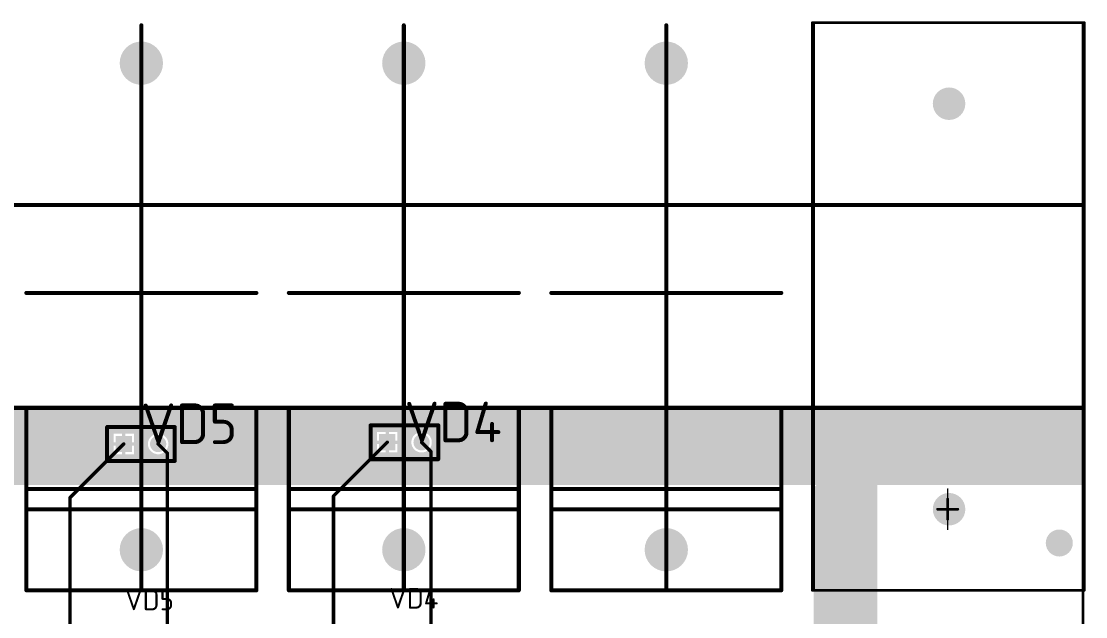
# Model space of a CAD drawing. Header units: inches. Extents: x 0 to 220, y 0 to 79.
# Drawn here: x 141.5 to 220.2, y 34.5 to 78.6 of the extents above; entities that cross this region are included whole.
import ezdxf

# ---------------------------------------------------------------- set-up
doc = ezdxf.new("R2010")
doc.units = ezdxf.units.IN
for name, color, linetype in [('Bottom Layer- Bottom', 5, 'Continuous'), ('Bottom Solder- Bot Mask', 6, 'Continuous'), ('Mechanical 1- Top Assy', 6, 'Continuous'), ('Mechanical 13', 56, 'Continuous'), ('Mechanical 4- Help', 56, 'Continuous'), ('Multi-Layer', 9, 'Continuous'), ('Top Layer- Top', 1, 'Continuous'), ('Top Overlay- Top Silk', 2, 'Continuous'), ('Top Paste- Top Paste', 8, 'Continuous'), ('Top Solder- Top Mask', 216, 'Continuous')]:
    doc.layers.add(name, color=color, linetype=linetype)
doc.styles.add('GOST type B', font='', dxfattribs={"height": 0.2})
doc.styles.get('GOST type B').set_extended_font_data('GOST type B')

# ---------------------------------------------------------------- blocks, each defined once
blk = doc.blocks.new('____________735312_010_5')
at = {"layer": 'Bottom Layer- Bottom'}
h = blk.add_hatch(color=7, dxfattribs=at)
edge = h.paths.add_edge_path()
edge.add_arc((6, 10), 1.1, 0, 360)
h = blk.add_hatch(color=7, dxfattribs=at)
edge = h.paths.add_edge_path()
edge.add_arc((36, 10), 1.1, 0, 360)
at = {"layer": 'Bottom Solder- Bot Mask'}
h = blk.add_hatch(color=7, dxfattribs=at)
edge = h.paths.add_edge_path()
edge.add_arc((6, 10), 1.202, 0, 360)
h = blk.add_hatch(color=7, dxfattribs=at)
edge = h.paths.add_edge_path()
edge.add_arc((36, 10), 1.202, 0, 360)
at = {"layer": 'Multi-Layer'}
h = blk.add_hatch(color=9, dxfattribs=at)
edge = h.paths.add_edge_path()
edge.add_arc((6, 10), 1.1, 0, 360)
h = blk.add_hatch(color=9, dxfattribs=at)
edge = h.paths.add_edge_path()
edge.add_arc((36, 10), 1.1, 0, 360)
at = {"layer": 'Top Layer- Top'}
h = blk.add_hatch(color=7, dxfattribs=at)
edge = h.paths.add_edge_path()
edge.add_arc((6, 10), 1.1, 0, 360)
h = blk.add_hatch(color=7, dxfattribs=at)
edge = h.paths.add_edge_path()
edge.add_arc((36, 10), 1.1, 0, 360)
at = {"layer": 'Top Solder- Top Mask'}
h = blk.add_hatch(color=7, dxfattribs=at)
edge = h.paths.add_edge_path()
edge.add_arc((6, 10), 1.202, 0, 360)
h = blk.add_hatch(color=7, dxfattribs=at)
edge = h.paths.add_edge_path()
edge.add_arc((36, 10), 1.202, 0, 360)
at = {"layer": 'Mechanical 1- Top Assy'}
for points in [[(0, 20, 0.2, 0.2, 0), (42, 20, 0.2, 0.2, 0)], [(0, 20, 0.2, 0.2, 0), (0, 0, 0.2, 0.2, 0)], [(42, 20, 0.2, 0.2, 0), (42, 0, 0.2, 0.2, 0)], [(0, 0, 0.2, 0.2, 0), (42, 0, 0.2, 0.2, 0)]]:
    blk.add_lwpolyline(points, format="xyseb", dxfattribs=at)
for points in [[(-0.05, 20, 0.1, 0.1, 1), (0.05, 20, 0.1, 0.1, 1)], [(-0.05, 20, 0.1, 0.1, 1), (0.05, 20, 0.1, 0.1, 1)], [(41.95, 20, 0.1, 0.1, 1), (42.05, 20, 0.1, 0.1, 1)], [(41.95, 20, 0.1, 0.1, 1), (42.05, 20, 0.1, 0.1, 1)], [(-0.05, 0, 0.1, 0.1, 1), (0.05, 0, 0.1, 0.1, 1)], [(-0.05, 0, 0.1, 0.1, 1), (0.05, 0, 0.1, 0.1, 1)], [(41.95, 0, 0.1, 0.1, 1), (42.05, 0, 0.1, 0.1, 1)], [(41.95, 0, 0.1, 0.1, 1), (42.05, 0, 0.1, 0.1, 1)]]:
    blk.add_lwpolyline(points, format="xyseb", close=True, dxfattribs=at)
blk = doc.blocks.new('________8')
at = {"layer": 'Bottom Layer- Bottom'}
h = blk.add_hatch(color=7, dxfattribs=at)
edge = h.paths.add_edge_path()
edge.add_arc((3, 8.5), 1.5, 0, 360)
h = blk.add_hatch(color=7, dxfattribs=at)
edge = h.paths.add_edge_path()
edge.add_arc((39, 8.5), 1.5, 0, 360)
at = {"layer": 'Bottom Solder- Bot Mask'}
h = blk.add_hatch(color=7, dxfattribs=at)
edge = h.paths.add_edge_path()
edge.add_arc((3, 8.5), 1.602, 0, 360)
h = blk.add_hatch(color=7, dxfattribs=at)
edge = h.paths.add_edge_path()
edge.add_arc((39, 8.5), 1.602, 0, 360)
at = {"layer": 'Multi-Layer'}
h = blk.add_hatch(color=9, dxfattribs=at)
edge = h.paths.add_edge_path()
edge.add_arc((3, 8.5), 1.5, 0, 360)
h = blk.add_hatch(color=9, dxfattribs=at)
edge = h.paths.add_edge_path()
edge.add_arc((39, 8.5), 1.5, 0, 360)
at = {"layer": 'Top Layer- Top'}
h = blk.add_hatch(color=7, dxfattribs=at)
edge = h.paths.add_edge_path()
edge.add_arc((3, 8.5), 1.5, 0, 360)
h = blk.add_hatch(color=7, dxfattribs=at)
edge = h.paths.add_edge_path()
edge.add_arc((39, 8.5), 1.5, 0, 360)
at = {"layer": 'Top Solder- Top Mask'}
h = blk.add_hatch(color=7, dxfattribs=at)
edge = h.paths.add_edge_path()
edge.add_arc((3, 8.5), 1.602, 0, 360)
h = blk.add_hatch(color=7, dxfattribs=at)
edge = h.paths.add_edge_path()
edge.add_arc((39, 8.5), 1.602, 0, 360)
at = {"layer": 'Mechanical 1- Top Assy'}
for points in [[(22, 17, 0.3, 0.3, 0), (22, 0, 0.3, 0.3, 0)], [(0.1, 8.5, 0.3, 0.3, 0), (41.8, 8.5, 0.3, 0.3, 0)]]:
    blk.add_lwpolyline(points, format="xyseb", dxfattribs=at)
for points in [[(21.925, 17, 0.15, 0.15, 1), (22.075, 17, 0.15, 0.15, 1)], [(0.025, 8.5, 0.15, 0.15, 1), (0.175, 8.5, 0.15, 0.15, 1)], [(41.725, 8.5, 0.15, 0.15, 1), (41.875, 8.5, 0.15, 0.15, 1)], [(21.925, 0, 0.15, 0.15, 1), (22.075, 0, 0.15, 0.15, 1)]]:
    blk.add_lwpolyline(points, format="xyseb", close=True, dxfattribs=at)
at = {"layer": 'Top Overlay- Top Silk'}
for points in [[(0, 17, 0.3, 0.3, 0), (13.35, 17, 0.3, 0.3, 0)], [(0, 17, 0.3, 0.3, 0), (0, 0, 0.3, 0.3, 0)], [(6, 17, 0.3, 0.3, 0), (6, 0, 0.3, 0.3, 0)], [(7.5, 17, 0.3, 0.3, 0), (7.5, 0, 0.3, 0.3, 0)], [(0, 0, 0.3, 0.3, 0), (13.35, 0, 0.3, 0.3, 0)]]:
    blk.add_lwpolyline(points, format="xyseb", dxfattribs=at)
for points in [[(-0.075, 17, 0.15, 0.15, 1), (0.075, 17, 0.15, 0.15, 1)], [(-0.075, 17, 0.15, 0.15, 1), (0.075, 17, 0.15, 0.15, 1)], [(5.925, 17, 0.15, 0.15, 1), (6.075, 17, 0.15, 0.15, 1)], [(7.425, 17, 0.15, 0.15, 1), (7.575, 17, 0.15, 0.15, 1)], [(13.275, 17, 0.15, 0.15, 1), (13.425, 17, 0.15, 0.15, 1)], [(-0.075, 0, 0.15, 0.15, 1), (0.075, 0, 0.15, 0.15, 1)], [(-0.075, 0, 0.15, 0.15, 1), (0.075, 0, 0.15, 0.15, 1)], [(5.925, 0, 0.15, 0.15, 1), (6.075, 0, 0.15, 0.15, 1)], [(7.425, 0, 0.15, 0.15, 1), (7.575, 0, 0.15, 0.15, 1)], [(13.275, 0, 0.15, 0.15, 1), (13.425, 0, 0.15, 0.15, 1)]]:
    blk.add_lwpolyline(points, format="xyseb", close=True, dxfattribs=at)
blk = doc.blocks.new('________9')
at = {"layer": 'Bottom Layer- Bottom'}
h = blk.add_hatch(color=7, dxfattribs=at)
edge = h.paths.add_edge_path()
edge.add_arc((3, 8.5), 1.5, 0, 360)
h = blk.add_hatch(color=7, dxfattribs=at)
edge = h.paths.add_edge_path()
edge.add_arc((39, 8.5), 1.5, 0, 360)
at = {"layer": 'Bottom Solder- Bot Mask'}
h = blk.add_hatch(color=7, dxfattribs=at)
edge = h.paths.add_edge_path()
edge.add_arc((3, 8.5), 1.602, 0, 360)
h = blk.add_hatch(color=7, dxfattribs=at)
edge = h.paths.add_edge_path()
edge.add_arc((39, 8.5), 1.602, 0, 360)
at = {"layer": 'Multi-Layer'}
h = blk.add_hatch(color=9, dxfattribs=at)
edge = h.paths.add_edge_path()
edge.add_arc((3, 8.5), 1.5, 0, 360)
h = blk.add_hatch(color=9, dxfattribs=at)
edge = h.paths.add_edge_path()
edge.add_arc((39, 8.5), 1.5, 0, 360)
at = {"layer": 'Top Layer- Top'}
h = blk.add_hatch(color=7, dxfattribs=at)
edge = h.paths.add_edge_path()
edge.add_arc((3, 8.5), 1.5, 0, 360)
h = blk.add_hatch(color=7, dxfattribs=at)
edge = h.paths.add_edge_path()
edge.add_arc((39, 8.5), 1.5, 0, 360)
at = {"layer": 'Top Solder- Top Mask'}
h = blk.add_hatch(color=7, dxfattribs=at)
edge = h.paths.add_edge_path()
edge.add_arc((3, 8.5), 1.602, 0, 360)
h = blk.add_hatch(color=7, dxfattribs=at)
edge = h.paths.add_edge_path()
edge.add_arc((39, 8.5), 1.602, 0, 360)
at = {"layer": 'Mechanical 1- Top Assy'}
for points in [[(22, 17, 0.3, 0.3, 0), (22, 0, 0.3, 0.3, 0)], [(0.1, 8.5, 0.3, 0.3, 0), (41.8, 8.5, 0.3, 0.3, 0)]]:
    blk.add_lwpolyline(points, format="xyseb", dxfattribs=at)
for points in [[(21.925, 17, 0.15, 0.15, 1), (22.075, 17, 0.15, 0.15, 1)], [(0.025, 8.5, 0.15, 0.15, 1), (0.175, 8.5, 0.15, 0.15, 1)], [(41.725, 8.5, 0.15, 0.15, 1), (41.875, 8.5, 0.15, 0.15, 1)], [(21.925, 0, 0.15, 0.15, 1), (22.075, 0, 0.15, 0.15, 1)]]:
    blk.add_lwpolyline(points, format="xyseb", close=True, dxfattribs=at)
at = {"layer": 'Top Overlay- Top Silk'}
for points in [[(0, 17, 0.3, 0.3, 0), (13.35, 17, 0.3, 0.3, 0)], [(0, 17, 0.3, 0.3, 0), (0, 0, 0.3, 0.3, 0)], [(6, 17, 0.3, 0.3, 0), (6, 0, 0.3, 0.3, 0)], [(7.5, 17, 0.3, 0.3, 0), (7.5, 0, 0.3, 0.3, 0)], [(0, 0, 0.3, 0.3, 0), (13.35, 0, 0.3, 0.3, 0)]]:
    blk.add_lwpolyline(points, format="xyseb", dxfattribs=at)
for points in [[(-0.075, 17, 0.15, 0.15, 1), (0.075, 17, 0.15, 0.15, 1)], [(-0.075, 17, 0.15, 0.15, 1), (0.075, 17, 0.15, 0.15, 1)], [(5.925, 17, 0.15, 0.15, 1), (6.075, 17, 0.15, 0.15, 1)], [(7.425, 17, 0.15, 0.15, 1), (7.575, 17, 0.15, 0.15, 1)], [(13.275, 17, 0.15, 0.15, 1), (13.425, 17, 0.15, 0.15, 1)], [(-0.075, 0, 0.15, 0.15, 1), (0.075, 0, 0.15, 0.15, 1)], [(-0.075, 0, 0.15, 0.15, 1), (0.075, 0, 0.15, 0.15, 1)], [(5.925, 0, 0.15, 0.15, 1), (6.075, 0, 0.15, 0.15, 1)], [(7.425, 0, 0.15, 0.15, 1), (7.575, 0, 0.15, 0.15, 1)], [(13.275, 0, 0.15, 0.15, 1), (13.425, 0, 0.15, 0.15, 1)]]:
    blk.add_lwpolyline(points, format="xyseb", close=True, dxfattribs=at)
blk = doc.blocks.new('________10')
at = {"layer": 'Bottom Layer- Bottom'}
h = blk.add_hatch(color=7, dxfattribs=at)
edge = h.paths.add_edge_path()
edge.add_arc((3, 8.5), 1.5, 0, 360)
h = blk.add_hatch(color=7, dxfattribs=at)
edge = h.paths.add_edge_path()
edge.add_arc((39, 8.5), 1.5, 0, 360)
at = {"layer": 'Bottom Solder- Bot Mask'}
h = blk.add_hatch(color=7, dxfattribs=at)
edge = h.paths.add_edge_path()
edge.add_arc((3, 8.5), 1.602, 0, 360)
h = blk.add_hatch(color=7, dxfattribs=at)
edge = h.paths.add_edge_path()
edge.add_arc((39, 8.5), 1.602, 0, 360)
at = {"layer": 'Multi-Layer'}
h = blk.add_hatch(color=9, dxfattribs=at)
edge = h.paths.add_edge_path()
edge.add_arc((3, 8.5), 1.5, 0, 360)
h = blk.add_hatch(color=9, dxfattribs=at)
edge = h.paths.add_edge_path()
edge.add_arc((39, 8.5), 1.5, 0, 360)
at = {"layer": 'Top Layer- Top'}
h = blk.add_hatch(color=7, dxfattribs=at)
edge = h.paths.add_edge_path()
edge.add_arc((3, 8.5), 1.5, 0, 360)
h = blk.add_hatch(color=7, dxfattribs=at)
edge = h.paths.add_edge_path()
edge.add_arc((39, 8.5), 1.5, 0, 360)
at = {"layer": 'Top Solder- Top Mask'}
h = blk.add_hatch(color=7, dxfattribs=at)
edge = h.paths.add_edge_path()
edge.add_arc((3, 8.5), 1.602, 0, 360)
h = blk.add_hatch(color=7, dxfattribs=at)
edge = h.paths.add_edge_path()
edge.add_arc((39, 8.5), 1.602, 0, 360)
at = {"layer": 'Mechanical 1- Top Assy'}
for points in [[(22, 17, 0.3, 0.3, 0), (22, 0, 0.3, 0.3, 0)], [(0.1, 8.5, 0.3, 0.3, 0), (41.8, 8.5, 0.3, 0.3, 0)]]:
    blk.add_lwpolyline(points, format="xyseb", dxfattribs=at)
for points in [[(21.925, 17, 0.15, 0.15, 1), (22.075, 17, 0.15, 0.15, 1)], [(0.025, 8.5, 0.15, 0.15, 1), (0.175, 8.5, 0.15, 0.15, 1)], [(41.725, 8.5, 0.15, 0.15, 1), (41.875, 8.5, 0.15, 0.15, 1)], [(21.925, 0, 0.15, 0.15, 1), (22.075, 0, 0.15, 0.15, 1)]]:
    blk.add_lwpolyline(points, format="xyseb", close=True, dxfattribs=at)
at = {"layer": 'Top Overlay- Top Silk'}
for points in [[(0, 17, 0.3, 0.3, 0), (13.35, 17, 0.3, 0.3, 0)], [(0, 17, 0.3, 0.3, 0), (0, 0, 0.3, 0.3, 0)], [(6, 17, 0.3, 0.3, 0), (6, 0, 0.3, 0.3, 0)], [(7.5, 17, 0.3, 0.3, 0), (7.5, 0, 0.3, 0.3, 0)], [(0, 0, 0.3, 0.3, 0), (13.35, 0, 0.3, 0.3, 0)]]:
    blk.add_lwpolyline(points, format="xyseb", dxfattribs=at)
for points in [[(-0.075, 17, 0.15, 0.15, 1), (0.075, 17, 0.15, 0.15, 1)], [(-0.075, 17, 0.15, 0.15, 1), (0.075, 17, 0.15, 0.15, 1)], [(5.925, 17, 0.15, 0.15, 1), (6.075, 17, 0.15, 0.15, 1)], [(7.425, 17, 0.15, 0.15, 1), (7.575, 17, 0.15, 0.15, 1)], [(13.275, 17, 0.15, 0.15, 1), (13.425, 17, 0.15, 0.15, 1)], [(-0.075, 0, 0.15, 0.15, 1), (0.075, 0, 0.15, 0.15, 1)], [(-0.075, 0, 0.15, 0.15, 1), (0.075, 0, 0.15, 0.15, 1)], [(5.925, 0, 0.15, 0.15, 1), (6.075, 0, 0.15, 0.15, 1)], [(7.425, 0, 0.15, 0.15, 1), (7.575, 0, 0.15, 0.15, 1)], [(13.275, 0, 0.15, 0.15, 1), (13.425, 0, 0.15, 0.15, 1)]]:
    blk.add_lwpolyline(points, format="xyseb", close=True, dxfattribs=at)
blk = doc.blocks.new('SFH203_25')
at = {"layer": 'Bottom Layer- Bottom'}
blk.add_hatch(color=7, dxfattribs=at).paths.add_polyline_path([(-1.77, 0.5), (-0.77, 0.5), (-0.77, -0.5), (-1.77, -0.5)])
h = blk.add_hatch(color=7, dxfattribs=at)
edge = h.paths.add_edge_path()
edge.add_arc((1.27, 0), 0.5, 0, 360)
at = {"layer": 'Bottom Solder- Bot Mask'}
blk.add_hatch(color=7, dxfattribs=at).paths.add_polyline_path([(-1.872, 0.602), (-0.668, 0.602), (-0.668, -0.602), (-1.872, -0.602)])
h = blk.add_hatch(color=7, dxfattribs=at)
edge = h.paths.add_edge_path()
edge.add_arc((1.27, 0), 0.602, 0, 360)
at = {"layer": 'Multi-Layer'}
blk.add_hatch(color=9, dxfattribs=at).paths.add_polyline_path([(-1.77, 0.5), (-0.77, 0.5), (-0.77, -0.5), (-1.77, -0.5)])
h = blk.add_hatch(color=9, dxfattribs=at)
edge = h.paths.add_edge_path()
edge.add_arc((1.27, 0), 0.5, 0, 360)
at = {"layer": 'Top Layer- Top'}
blk.add_hatch(color=7, dxfattribs=at).paths.add_polyline_path([(-1.77, 0.5), (-0.77, 0.5), (-0.77, -0.5), (-1.77, -0.5)])
h = blk.add_hatch(color=7, dxfattribs=at)
edge = h.paths.add_edge_path()
edge.add_arc((1.27, 0), 0.5, 0, 360)
at = {"layer": 'Top Solder- Top Mask'}
blk.add_hatch(color=7, dxfattribs=at).paths.add_polyline_path([(-1.872, 0.602), (-0.668, 0.602), (-0.668, -0.602), (-1.872, -0.602)])
h = blk.add_hatch(color=7, dxfattribs=at)
edge = h.paths.add_edge_path()
edge.add_arc((1.27, 0), 0.602, 0, 360)
at = {"layer": 'Mechanical 13'}
for points in [[(-2.5, -1.25, 0.1, 0.1, 0), (-2.5, 1.25, 0.1, 0.1, 0)], [(-2.5, 1.25, 0.1, 0.1, 0), (2.5, 1.25, 0.1, 0.1, 0)], [(2.5, -1.25, 0.1, 0.1, 0), (2.5, 1.25, 0.1, 0.1, 0)], [(-2.5, -1.25, 0.1, 0.1, 0), (2.5, -1.25, 0.1, 0.1, 0)]]:
    blk.add_lwpolyline(points, format="xyseb", dxfattribs=at)
for points in [[(-2.525, 1.25, 0.05, 0.05, 1), (-2.475, 1.25, 0.05, 0.05, 1)], [(-2.525, 1.25, 0.05, 0.05, 1), (-2.475, 1.25, 0.05, 0.05, 1)], [(2.475, 1.25, 0.05, 0.05, 1), (2.525, 1.25, 0.05, 0.05, 1)], [(2.475, 1.25, 0.05, 0.05, 1), (2.525, 1.25, 0.05, 0.05, 1)], [(-2.525, -1.25, 0.05, 0.05, 1), (-2.475, -1.25, 0.05, 0.05, 1)], [(-2.525, -1.25, 0.05, 0.05, 1), (-2.475, -1.25, 0.05, 0.05, 1)], [(2.475, -1.25, 0.05, 0.05, 1), (2.525, -1.25, 0.05, 0.05, 1)], [(2.475, -1.25, 0.05, 0.05, 1), (2.525, -1.25, 0.05, 0.05, 1)]]:
    blk.add_lwpolyline(points, format="xyseb", close=True, dxfattribs=at)
at = {"layer": 'Top Overlay- Top Silk'}
for points in [[(0, 1.25, 0.1, 0.1, 0), (0, 2.498, 0.1, 0.1, 0)], [(-2.5, -1.25, 0.3, 0.3, 0), (-2.5, 1.25, 0.3, 0.3, 0)], [(-2.5, 1.25, 0.3, 0.3, 0), (2.5, 1.25, 0.3, 0.3, 0)], [(2.5, -1.25, 0.3, 0.3, 0), (2.5, 1.25, 0.3, 0.3, 0)], [(-2.5, -1.25, 0.3, 0.3, 0), (2.5, -1.25, 0.3, 0.3, 0)]]:
    blk.add_lwpolyline(points, format="xyseb", dxfattribs=at)
for points in [[(-0.025, 2.498, 0.05, 0.05, 1), (0.025, 2.498, 0.05, 0.05, 1)], [(-2.575, 1.25, 0.15, 0.15, 1), (-2.425, 1.25, 0.15, 0.15, 1)], [(-2.575, 1.25, 0.15, 0.15, 1), (-2.425, 1.25, 0.15, 0.15, 1)], [(-0.025, 1.25, 0.05, 0.05, 1), (0.025, 1.25, 0.05, 0.05, 1)], [(2.425, 1.25, 0.15, 0.15, 1), (2.575, 1.25, 0.15, 0.15, 1)], [(2.425, 1.25, 0.15, 0.15, 1), (2.575, 1.25, 0.15, 0.15, 1)], [(-2.575, -1.25, 0.15, 0.15, 1), (-2.425, -1.25, 0.15, 0.15, 1)], [(-2.575, -1.25, 0.15, 0.15, 1), (-2.425, -1.25, 0.15, 0.15, 1)], [(2.425, -1.25, 0.15, 0.15, 1), (2.575, -1.25, 0.15, 0.15, 1)], [(2.425, -1.25, 0.15, 0.15, 1), (2.575, -1.25, 0.15, 0.15, 1)]]:
    blk.add_lwpolyline(points, format="xyseb", close=True, dxfattribs=at)
at = {"layer": 'Mechanical 13', "style": 'GOST type B'}
blk.add_text('VD4', height=3, dxfattribs=at).set_placement((0, 0))
blk = doc.blocks.new('SFH203_53')
at = {"layer": 'Bottom Layer- Bottom'}
blk.add_hatch(color=7, dxfattribs=at).paths.add_polyline_path([(-1.77, 0.5), (-0.77, 0.5), (-0.77, -0.5), (-1.77, -0.5)])
h = blk.add_hatch(color=7, dxfattribs=at)
edge = h.paths.add_edge_path()
edge.add_arc((1.27, 0), 0.5, 0, 360)
at = {"layer": 'Bottom Solder- Bot Mask'}
blk.add_hatch(color=7, dxfattribs=at).paths.add_polyline_path([(-1.872, 0.602), (-0.668, 0.602), (-0.668, -0.602), (-1.872, -0.602)])
h = blk.add_hatch(color=7, dxfattribs=at)
edge = h.paths.add_edge_path()
edge.add_arc((1.27, 0), 0.602, 0, 360)
at = {"layer": 'Multi-Layer'}
blk.add_hatch(color=9, dxfattribs=at).paths.add_polyline_path([(-1.77, 0.5), (-0.77, 0.5), (-0.77, -0.5), (-1.77, -0.5)])
h = blk.add_hatch(color=9, dxfattribs=at)
edge = h.paths.add_edge_path()
edge.add_arc((1.27, 0), 0.5, 0, 360)
at = {"layer": 'Top Layer- Top'}
blk.add_hatch(color=7, dxfattribs=at).paths.add_polyline_path([(-1.77, 0.5), (-0.77, 0.5), (-0.77, -0.5), (-1.77, -0.5)])
h = blk.add_hatch(color=7, dxfattribs=at)
edge = h.paths.add_edge_path()
edge.add_arc((1.27, 0), 0.5, 0, 360)
at = {"layer": 'Top Solder- Top Mask'}
blk.add_hatch(color=7, dxfattribs=at).paths.add_polyline_path([(-1.872, 0.602), (-0.668, 0.602), (-0.668, -0.602), (-1.872, -0.602)])
h = blk.add_hatch(color=7, dxfattribs=at)
edge = h.paths.add_edge_path()
edge.add_arc((1.27, 0), 0.602, 0, 360)
at = {"layer": 'Mechanical 13'}
for points in [[(-2.5, 1.25, 0.1, 0.1, 0), (2.5, 1.25, 0.1, 0.1, 0)], [(-2.5, -1.25, 0.1, 0.1, 0), (-2.5, 1.25, 0.1, 0.1, 0)], [(2.5, -1.25, 0.1, 0.1, 0), (2.5, 1.25, 0.1, 0.1, 0)], [(-2.5, -1.25, 0.1, 0.1, 0), (2.5, -1.25, 0.1, 0.1, 0)]]:
    blk.add_lwpolyline(points, format="xyseb", dxfattribs=at)
for points in [[(-2.525, 1.25, 0.05, 0.05, 1), (-2.475, 1.25, 0.05, 0.05, 1)], [(-2.525, 1.25, 0.05, 0.05, 1), (-2.475, 1.25, 0.05, 0.05, 1)], [(2.475, 1.25, 0.05, 0.05, 1), (2.525, 1.25, 0.05, 0.05, 1)], [(2.475, 1.25, 0.05, 0.05, 1), (2.525, 1.25, 0.05, 0.05, 1)], [(-2.525, -1.25, 0.05, 0.05, 1), (-2.475, -1.25, 0.05, 0.05, 1)], [(-2.525, -1.25, 0.05, 0.05, 1), (-2.475, -1.25, 0.05, 0.05, 1)], [(2.475, -1.25, 0.05, 0.05, 1), (2.525, -1.25, 0.05, 0.05, 1)], [(2.475, -1.25, 0.05, 0.05, 1), (2.525, -1.25, 0.05, 0.05, 1)]]:
    blk.add_lwpolyline(points, format="xyseb", close=True, dxfattribs=at)
at = {"layer": 'Top Overlay- Top Silk'}
for points in [[(0, 1.25, 0.1, 0.1, 0), (0, 2.624, 0.1, 0.1, 0)], [(-2.5, -1.25, 0.3, 0.3, 0), (-2.5, 1.25, 0.3, 0.3, 0)], [(-2.5, 1.25, 0.3, 0.3, 0), (2.5, 1.25, 0.3, 0.3, 0)], [(2.5, -1.25, 0.3, 0.3, 0), (2.5, 1.25, 0.3, 0.3, 0)], [(-2.5, -1.25, 0.3, 0.3, 0), (2.5, -1.25, 0.3, 0.3, 0)]]:
    blk.add_lwpolyline(points, format="xyseb", dxfattribs=at)
for points in [[(-0.025, 2.624, 0.05, 0.05, 1), (0.025, 2.624, 0.05, 0.05, 1)], [(-2.575, 1.25, 0.15, 0.15, 1), (-2.425, 1.25, 0.15, 0.15, 1)], [(-2.575, 1.25, 0.15, 0.15, 1), (-2.425, 1.25, 0.15, 0.15, 1)], [(-0.025, 1.25, 0.05, 0.05, 1), (0.025, 1.25, 0.05, 0.05, 1)], [(2.425, 1.25, 0.15, 0.15, 1), (2.575, 1.25, 0.15, 0.15, 1)], [(2.425, 1.25, 0.15, 0.15, 1), (2.575, 1.25, 0.15, 0.15, 1)], [(-2.575, -1.25, 0.15, 0.15, 1), (-2.425, -1.25, 0.15, 0.15, 1)], [(-2.575, -1.25, 0.15, 0.15, 1), (-2.425, -1.25, 0.15, 0.15, 1)], [(2.425, -1.25, 0.15, 0.15, 1), (2.575, -1.25, 0.15, 0.15, 1)], [(2.425, -1.25, 0.15, 0.15, 1), (2.575, -1.25, 0.15, 0.15, 1)]]:
    blk.add_lwpolyline(points, format="xyseb", close=True, dxfattribs=at)
at = {"layer": 'Mechanical 13', "style": 'GOST type B'}
blk.add_text('VD5', height=3, rotation=360, dxfattribs=at).set_placement((0, 0))

msp = doc.modelspace()

# ---------------------------------------------------------------- hatches: boundary and pattern name
at = {"layer": 'Bottom Layer- Bottom'}
h = msp.add_hatch(color=5, dxfattribs=at)
h.paths.add_polyline_path([(220, 44.6), (220.065, 44.535), (219.968, 44.3), (204.8, 44.3), (204.8, 12.441), (204.7, 12.4), (193.5, 12.4), (190.1, 2.2), (171.3, 2.2), (171.3, 3.316), (171.477, 3.389), (171.554, 3.397), (171.714, 3.237), (171.932, 3.111), (172.173, 3.046), (172.173, 4), (172.427, 4), (172.427, 3.046), (172.668, 3.111), (172.886, 3.237), (173.063, 3.414), (173.161, 3.583), (173.3, 3.61), (173.439, 3.583), (173.537, 3.414), (173.714, 3.237), (173.932, 3.111), (174.173, 3.046), (174.173, 4), (174.427, 4), (174.427, 3.046), (174.668, 3.111), (174.886, 3.237), (175.063, 3.414), (175.161, 3.583), (175.3, 3.61), (175.439, 3.583), (175.537, 3.414), (175.714, 3.237), (175.932, 3.111), (176.174, 3.046), (176.426, 3.046), (176.668, 3.111), (176.886, 3.237), (177.063, 3.414), (177.161, 3.583), (177.3, 3.61), (177.439, 3.583), (177.537, 3.414), (177.714, 3.237), (177.932, 3.111), (178.174, 3.046), (178.426, 3.046), (178.668, 3.111), (178.886, 3.237), (179.063, 3.414), (179.161, 3.583), (179.3, 3.61), (179.439, 3.583), (179.537, 3.414), (179.714, 3.237), (179.932, 3.111), (180.173, 3.046), (180.173, 4), (180.427, 4), (180.427, 3.046), (180.668, 3.111), (180.886, 3.237), (181.063, 3.414), (181.161, 3.583), (181.3, 3.61), (181.439, 3.583), (181.537, 3.414), (181.714, 3.237), (181.932, 3.111), (182.173, 3.046), (182.173, 4), (182.427, 4), (182.427, 3.046), (182.668, 3.111), (182.886, 3.237), (183.063, 3.414), (183.161, 3.583), (183.3, 3.61), (183.439, 3.583), (183.537, 3.414), (183.714, 3.237), (183.932, 3.111), (184.174, 3.046), (184.426, 3.046), (184.668, 3.111), (184.886, 3.237), (185.063, 3.414), (185.189, 3.632), (185.254, 3.874), (185.254, 4.126), (185.189, 4.368), (185.063, 4.586), (184.886, 4.763), (184.717, 4.861), (184.69, 5), (184.717, 5.139), (184.886, 5.237), (185.063, 5.414), (185.189, 5.632), (185.254, 5.874), (185.254, 6.126), (185.189, 6.368), (185.063, 6.586), (184.886, 6.763), (184.668, 6.889), (184.426, 6.954), (184.174, 6.954), (183.932, 6.889), (183.714, 6.763), (183.537, 6.586), (183.439, 6.417), (183.3, 6.39), (183.161, 6.417), (183.063, 6.586), (182.886, 6.763), (182.668, 6.889), (182.426, 6.954), (182.174, 6.954), (181.932, 6.889), (181.714, 6.763), (181.537, 6.586), (181.439, 6.417), (181.3, 6.39), (181.161, 6.417), (181.063, 6.586), (180.886, 6.763), (180.668, 6.889), (180.426, 6.954), (180.174, 6.954), (179.932, 6.889), (179.714, 6.763), (179.537, 6.586), (179.439, 6.417), (179.3, 6.39), (179.161, 6.417), (179.063, 6.586), (178.886, 6.763), (178.668, 6.889), (178.426, 6.954), (178.174, 6.954), (177.932, 6.889), (177.714, 6.763), (177.537, 6.586), (177.439, 6.417), (177.3, 6.39), (177.161, 6.417), (177.063, 6.586), (176.886, 6.763), (176.668, 6.889), (176.426, 6.954), (176.174, 6.954), (175.932, 6.889), (175.714, 6.763), (175.537, 6.586), (175.439, 6.417), (175.3, 6.39), (175.161, 6.417), (175.063, 6.586), (174.886, 6.763), (174.668, 6.889), (174.426, 6.954), (174.174, 6.954), (173.932, 6.889), (173.714, 6.763), (173.537, 6.586), (173.439, 6.417), (173.3, 6.39), (173.161, 6.417), (173.063, 6.586), (172.886, 6.763), (172.668, 6.889), (172.426, 6.954), (172.174, 6.954), (171.932, 6.889), (171.714, 6.763), (171.554, 6.603), (171.477, 6.611), (171.3, 6.684), (171.3, 7.6), (171.7, 8), (171.8, 7.9), (184.795, 7.9), (187.9, 15.1), (200.1, 15.1), (200.1, 25), (200.1, 44.1), (200.3, 44.3), (129.595, 44.3), (129.427, 44.554), (129.448, 44.635), (127.676, 44.635), (127.697, 44.554), (127.529, 44.3), (87.816, 44.3), (87.666, 44.554), (87.698, 44.673), (85.926, 44.673), (85.958, 44.554), (85.808, 44.3), (0, 44.3), (0, 49.993), (0.083, 50.076), (220, 50.076)])
h.paths.add_polyline_path([(169.328, 48.206), (168.701, 48.206), (168.701, 47.579), (169.328, 47.579)], flags=0)
h.paths.add_polyline_path([(168.447, 48.206), (167.82, 48.206), (167.82, 47.579), (168.447, 47.579)], flags=0)
h.paths.add_polyline_path([(149.854, 48.08), (149.227, 48.08), (149.227, 47.453), (149.854, 47.453)], flags=0)
h.paths.add_polyline_path([(148.973, 48.08), (148.346, 48.08), (148.346, 47.453), (148.973, 47.453)], flags=0)
h.paths.add_polyline_path([(69.328, 48.08), (68.701, 48.08), (68.701, 47.453), (69.328, 47.453)], flags=0)
h.paths.add_polyline_path([(68.447, 48.08), (67.82, 48.08), (67.82, 47.453), (68.447, 47.453)], flags=0)
h.paths.add_polyline_path([(30.451, 48.017), (29.824, 48.017), (29.824, 47.39), (30.451, 47.39)], flags=0)
h.paths.add_polyline_path([(29.57, 48.017), (28.943, 48.017), (28.943, 47.39), (29.57, 47.39)], flags=0)
h.paths.add_polyline_path([(49.928, 47.98), (49.301, 47.98), (49.301, 47.353), (49.928, 47.353)], flags=0)
h.paths.add_polyline_path([(49.047, 47.98), (48.42, 47.98), (48.42, 47.353), (49.047, 47.353)], flags=0)
h.paths.add_polyline_path([(171.213, 48.206), (171.015, 48.206), (170.823, 48.155), (170.651, 48.055), (170.511, 47.915), (170.411, 47.743), (170.36, 47.551), (170.36, 47.353), (170.411, 47.161), (170.511, 46.989), (170.651, 46.849), (170.823, 46.749), (171.015, 46.698), (171.213, 46.698), (171.405, 46.749), (171.577, 46.849), (171.717, 46.989), (171.817, 47.161), (171.868, 47.353), (171.868, 47.551), (171.817, 47.743), (171.717, 47.915), (171.577, 48.055), (171.405, 48.155)], flags=0)
h.paths.add_polyline_path([(169.328, 47.325), (168.701, 47.325), (168.701, 46.698), (169.328, 46.698)], flags=0)
h.paths.add_polyline_path([(168.447, 47.325), (167.82, 47.325), (167.82, 46.698), (168.447, 46.698)], flags=0)
h.paths.add_polyline_path([(151.739, 48.08), (151.541, 48.08), (151.349, 48.029), (151.177, 47.929), (151.037, 47.789), (150.937, 47.617), (150.886, 47.425), (150.886, 47.227), (150.937, 47.035), (151.037, 46.863), (151.177, 46.723), (151.349, 46.623), (151.541, 46.572), (151.739, 46.572), (151.931, 46.623), (152.103, 46.723), (152.243, 46.863), (152.343, 47.035), (152.394, 47.227), (152.394, 47.425), (152.343, 47.617), (152.243, 47.789), (152.103, 47.929), (151.931, 48.029)], flags=0)
h.paths.add_polyline_path([(149.854, 47.199), (149.227, 47.199), (149.227, 46.572), (149.854, 46.572)], flags=0)
h.paths.add_polyline_path([(148.973, 47.199), (148.346, 47.199), (148.346, 46.572), (148.973, 46.572)], flags=0)
h.paths.add_polyline_path([(71.213, 48.08), (71.015, 48.08), (70.823, 48.029), (70.651, 47.929), (70.511, 47.789), (70.411, 47.617), (70.36, 47.425), (70.36, 47.227), (70.411, 47.035), (70.511, 46.863), (70.651, 46.723), (70.823, 46.623), (71.015, 46.572), (71.213, 46.572), (71.405, 46.623), (71.577, 46.723), (71.717, 46.863), (71.817, 47.035), (71.868, 47.227), (71.868, 47.425), (71.817, 47.617), (71.717, 47.789), (71.577, 47.929), (71.405, 48.029)], flags=0)
h.paths.add_polyline_path([(69.328, 47.199), (68.701, 47.199), (68.701, 46.572), (69.328, 46.572)], flags=0)
h.paths.add_polyline_path([(68.447, 47.199), (67.82, 47.199), (67.82, 46.572), (68.447, 46.572)], flags=0)
h.paths.add_polyline_path([(32.336, 48.017), (32.138, 48.017), (31.946, 47.966), (31.774, 47.867), (31.633, 47.726), (31.534, 47.554), (31.483, 47.362), (31.483, 47.164), (31.534, 46.972), (31.633, 46.8), (31.774, 46.66), (31.946, 46.561), (32.138, 46.509), (32.336, 46.509), (32.528, 46.561), (32.7, 46.66), (32.84, 46.8), (32.939, 46.972), (32.991, 47.164), (32.991, 47.362), (32.939, 47.554), (32.84, 47.726), (32.7, 47.867), (32.528, 47.966)], flags=0)
h.paths.add_polyline_path([(30.451, 47.136), (29.824, 47.136), (29.824, 46.509), (30.451, 46.509)], flags=0)
h.paths.add_polyline_path([(29.57, 47.136), (28.943, 47.136), (28.943, 46.509), (29.57, 46.509)], flags=0)
h.paths.add_polyline_path([(51.813, 47.98), (51.615, 47.98), (51.423, 47.929), (51.251, 47.829), (51.111, 47.689), (51.011, 47.517), (50.96, 47.325), (50.96, 47.127), (51.011, 46.935), (51.111, 46.763), (51.251, 46.623), (51.423, 46.523), (51.615, 46.472), (51.813, 46.472), (52.005, 46.523), (52.177, 46.623), (52.317, 46.763), (52.417, 46.935), (52.468, 47.127), (52.468, 47.325), (52.417, 47.517), (52.317, 47.689), (52.177, 47.829), (52.005, 47.929)], flags=0)
h.paths.add_polyline_path([(49.928, 47.099), (49.301, 47.099), (49.301, 46.472), (49.928, 46.472)], flags=0)
h.paths.add_polyline_path([(49.047, 47.099), (48.42, 47.099), (48.42, 46.472), (49.047, 46.472)], flags=0)
h.paths.add_polyline_path([(86.939, 45.686), (86.939, 44.927), (87.698, 44.927), (87.64, 45.143), (87.523, 45.346), (87.358, 45.511), (87.155, 45.628)], flags=0)
h.paths.add_polyline_path([(86.685, 45.686), (86.469, 45.628), (86.266, 45.511), (86.101, 45.346), (85.984, 45.143), (85.926, 44.927), (86.685, 44.927)], flags=0)
h.paths.add_polyline_path([(128.689, 45.648), (128.689, 44.889), (129.448, 44.889), (129.39, 45.105), (129.273, 45.308), (129.108, 45.473), (128.905, 45.59)], flags=0)
h.paths.add_polyline_path([(128.435, 45.648), (128.219, 45.59), (128.016, 45.473), (127.851, 45.308), (127.734, 45.105), (127.676, 44.889), (128.435, 44.889)], flags=0)
h.paths.add_polyline_path([(188.527, 14.343), (188.527, 13.827), (189.043, 13.827), (189.009, 13.952), (188.923, 14.102), (188.802, 14.223), (188.652, 14.309)], flags=0)
h.paths.add_polyline_path([(188.273, 14.343), (188.148, 14.309), (187.998, 14.223), (187.877, 14.102), (187.791, 13.952), (187.757, 13.827), (188.273, 13.827)], flags=0)
h.paths.add_polyline_path([(189.043, 13.573), (188.527, 13.573), (188.527, 13.057), (188.652, 13.091), (188.802, 13.177), (188.923, 13.298), (189.009, 13.448)], flags=0)
h.paths.add_polyline_path([(188.273, 13.573), (187.757, 13.573), (187.791, 13.448), (187.877, 13.298), (187.998, 13.177), (188.148, 13.091), (188.273, 13.057)], flags=0)
at = {"layer": 'Top Layer- Top'}
h = msp.add_hatch(color=7, dxfattribs=at)
edge = h.paths.add_edge_path()
edge.add_arc((210.25, 47.502), 0.5, 0, 360)
h = msp.add_hatch(color=7, dxfattribs=at)
edge = h.paths.add_edge_path()
edge.add_arc((218.25, 47.502), 0.5, 0, 360)
h = msp.add_hatch(color=7, dxfattribs=at)
edge = h.paths.add_edge_path()
edge.add_arc((218.25, 40), 0.5, 0, 360)
at = {"layer": 'Top Paste- Top Paste'}
h = msp.add_hatch(color=7, dxfattribs=at)
edge = h.paths.add_edge_path()
edge.add_arc((210.25, 47.502), 0.5, 0, 360)
h = msp.add_hatch(color=7, dxfattribs=at)
edge = h.paths.add_edge_path()
edge.add_arc((218.25, 47.502), 0.5, 0, 360)
h = msp.add_hatch(color=7, dxfattribs=at)
edge = h.paths.add_edge_path()
edge.add_arc((218.25, 40), 0.5, 0, 360)
at = {"layer": 'Top Solder- Top Mask'}
h = msp.add_hatch(color=7, dxfattribs=at)
edge = h.paths.add_edge_path()
edge.add_arc((210.25, 47.502), 1, 0, 360)
h = msp.add_hatch(color=7, dxfattribs=at)
edge = h.paths.add_edge_path()
edge.add_arc((218.25, 47.502), 1, 0, 360)
h = msp.add_hatch(color=7, dxfattribs=at)
edge = h.paths.add_edge_path()
edge.add_arc((218.25, 40), 1, 0, 360)

# ---------------------------------------------------------------- linework, layer by layer
at = {"layer": 'Mechanical 1- Top Assy'}
for points in [[(0, 50, 0.2, 0.2, 0), (220, 50, 0.2, 0.2, 0)], [(220, 0, 0.2, 0.2, 0), (220, 50, 0.2, 0.2, 0)]]:
    msp.add_lwpolyline(points, format="xyseb", dxfattribs=at)
msp.add_lwpolyline([(219.95, 50, 0.1, 0.1, 1), (220.05, 50, 0.1, 0.1, 1)], format="xyseb", close=True, dxfattribs=at)
msp.add_lwpolyline([(219.95, 50, 0.1, 0.1, 1), (220.05, 50, 0.1, 0.1, 1)], format="xyseb", close=True, dxfattribs=at)
at = {"layer": 'Mechanical 13'}
for points in [[(200, 78.5, 0.2, 0.2, 0), (220, 78.5, 0.2, 0.2, 0)], [(200, 36.5, 0.2, 0.2, 0), (200, 78.5, 0.2, 0.2, 0)], [(220, 36.5, 0.2, 0.2, 0), (220, 78.5, 0.2, 0.2, 0)], [(0, 65, 0.3, 0.3, 0), (220, 65, 0.3, 0.3, 0)], [(0, 50, 0.3, 0.3, 0), (220, 50, 0.3, 0.3, 0)], [(200, 36.5, 0.2, 0.2, 0), (220, 36.5, 0.2, 0.2, 0)]]:
    msp.add_lwpolyline(points, format="xyseb", dxfattribs=at)
for points in [[(199.95, 78.5, 0.1, 0.1, 1), (200.05, 78.5, 0.1, 0.1, 1)], [(199.95, 78.5, 0.1, 0.1, 1), (200.05, 78.5, 0.1, 0.1, 1)], [(219.95, 78.5, 0.1, 0.1, 1), (220.05, 78.5, 0.1, 0.1, 1)], [(219.95, 78.5, 0.1, 0.1, 1), (220.05, 78.5, 0.1, 0.1, 1)], [(219.925, 65, 0.15, 0.15, 1), (220.075, 65, 0.15, 0.15, 1)], [(219.925, 50, 0.15, 0.15, 1), (220.075, 50, 0.15, 0.15, 1)], [(199.95, 36.5, 0.1, 0.1, 1), (200.05, 36.5, 0.1, 0.1, 1)], [(199.95, 36.5, 0.1, 0.1, 1), (200.05, 36.5, 0.1, 0.1, 1)], [(219.95, 36.5, 0.1, 0.1, 1), (220.05, 36.5, 0.1, 0.1, 1)], [(219.95, 36.5, 0.1, 0.1, 1), (220.05, 36.5, 0.1, 0.1, 1)]]:
    msp.add_lwpolyline(points, format="xyseb", close=True, dxfattribs=at)
at = {"layer": 'Mechanical 4- Help'}
msp.add_lwpolyline([(210, 41, 0.1, 0.1, 0), (210, 44, 0.1, 0.1, 0)], format="xyseb", dxfattribs=at)
for points in [[(209.975, 44, 0.05, 0.05, 1), (210.025, 44, 0.05, 0.05, 1)], [(209.975, 41, 0.05, 0.05, 1), (210.025, 41, 0.05, 0.05, 1)]]:
    msp.add_lwpolyline(points, format="xyseb", close=True, dxfattribs=at)
at = {"layer": 'Top Layer- Top'}
for points in [[(145.126, 43.352, 0.254, 0.254, 0), (149.1, 47.326, 0.254, 0.254, 0)], [(151.64, 47.326, 0.254, 0.254, 0), (152.327, 46.639, 0.254, 0.254, 0)], [(164.6, 43.478, 0.254, 0.254, 0), (168.574, 47.452, 0.254, 0.254, 0)], [(171.114, 47.452, 0.254, 0.254, 0), (171.801, 46.765, 0.254, 0.254, 0)], [(152.327, 32.001, 0.254, 0.254, 0), (152.327, 46.639, 0.254, 0.254, 0)], [(171.801, 32.127, 0.254, 0.254, 0), (171.801, 46.765, 0.254, 0.254, 0)], [(145.126, 30.6, 0.254, 0.254, 0), (145.126, 43.352, 0.254, 0.254, 0)], [(164.6, 30.726, 0.254, 0.254, 0), (164.6, 43.478, 0.254, 0.254, 0)]]:
    msp.add_lwpolyline(points, format="xyseb", dxfattribs=at)
for points in [[(149.036, 47.326, 0.127, 0.127, 1), (149.163, 47.326, 0.127, 0.127, 1)], [(151.576, 47.326, 0.127, 0.127, 1), (151.703, 47.326, 0.127, 0.127, 1)], [(168.511, 47.452, 0.127, 0.127, 1), (168.638, 47.452, 0.127, 0.127, 1)], [(171.051, 47.452, 0.127, 0.127, 1), (171.178, 47.452, 0.127, 0.127, 1)], [(152.263, 46.639, 0.127, 0.127, 1), (152.39, 46.639, 0.127, 0.127, 1)], [(152.263, 46.639, 0.127, 0.127, 1), (152.39, 46.639, 0.127, 0.127, 1)], [(171.738, 46.765, 0.127, 0.127, 1), (171.865, 46.765, 0.127, 0.127, 1)], [(171.738, 46.765, 0.127, 0.127, 1), (171.865, 46.765, 0.127, 0.127, 1)], [(145.062, 43.352, 0.127, 0.127, 1), (145.189, 43.352, 0.127, 0.127, 1)], [(145.062, 43.352, 0.127, 0.127, 1), (145.189, 43.352, 0.127, 0.127, 1)], [(164.537, 43.478, 0.127, 0.127, 1), (164.664, 43.478, 0.127, 0.127, 1)], [(164.537, 43.478, 0.127, 0.127, 1), (164.664, 43.478, 0.127, 0.127, 1)]]:
    msp.add_lwpolyline(points, format="xyseb", close=True, dxfattribs=at)
at = {"layer": 'Top Overlay- Top Silk'}
for points in [[(150.4, 47.3, 0.1, 0.1, 0), (150.4, 50, 0.1, 0.1, 0)], [(169.8, 47.3, 0.1, 0.1, 0), (169.8, 50, 0.1, 0.1, 0)], [(189.2, 47.3, 0.1, 0.1, 0), (189.2, 50, 0.1, 0.1, 0)], [(210, 41.75, 0.2, 0.2, 0), (210, 43.25, 0.2, 0.2, 0)], [(209.25, 42.5, 0.2, 0.2, 0), (210.75, 42.5, 0.2, 0.2, 0)]]:
    msp.add_lwpolyline(points, format="xyseb", dxfattribs=at)
for points in [[(150.375, 50, 0.05, 0.05, 1), (150.425, 50, 0.05, 0.05, 1)], [(169.775, 50, 0.05, 0.05, 1), (169.825, 50, 0.05, 0.05, 1)], [(189.175, 50, 0.05, 0.05, 1), (189.225, 50, 0.05, 0.05, 1)], [(150.375, 47.3, 0.05, 0.05, 1), (150.425, 47.3, 0.05, 0.05, 1)], [(169.775, 47.3, 0.05, 0.05, 1), (169.825, 47.3, 0.05, 0.05, 1)], [(189.175, 47.3, 0.05, 0.05, 1), (189.225, 47.3, 0.05, 0.05, 1)], [(209.95, 43.25, 0.1, 0.1, 1), (210.05, 43.25, 0.1, 0.1, 1)], [(209.2, 42.5, 0.1, 0.1, 1), (209.3, 42.5, 0.1, 0.1, 1)], [(210.7, 42.5, 0.1, 0.1, 1), (210.8, 42.5, 0.1, 0.1, 1)], [(209.95, 41.75, 0.1, 0.1, 1), (210.05, 41.75, 0.1, 0.1, 1)]]:
    msp.add_lwpolyline(points, format="xyseb", close=True, dxfattribs=at)

# ---------------------------------------------------------------- block references
at = {"rotation": 90}
for name, p in [('________10', (158.9, 36.5)), ('________9', (178.3, 36.5)), ('________8', (197.7, 36.5)), ('____________735312_010_5', (220.102, 36.5))]:
    msp.add_blockref(name, p, dxfattribs=at)
for name, p in [('SFH203_25', (169.844, 47.452)), ('SFH203_53', (150.37, 47.326))]:
    msp.add_blockref(name, p)

# ---------------------------------------------------------------- texts
at = {"layer": 'Top Overlay- Top Silk', "style": 'GOST type B'}
for s, p in [('VD5', (149.188, 35.024)), ('VD4', (168.707, 35.15))]:
    msp.add_text(s, height=1.524, dxfattribs=at).set_placement(p)

doc.saveas('drawing.dxf')
